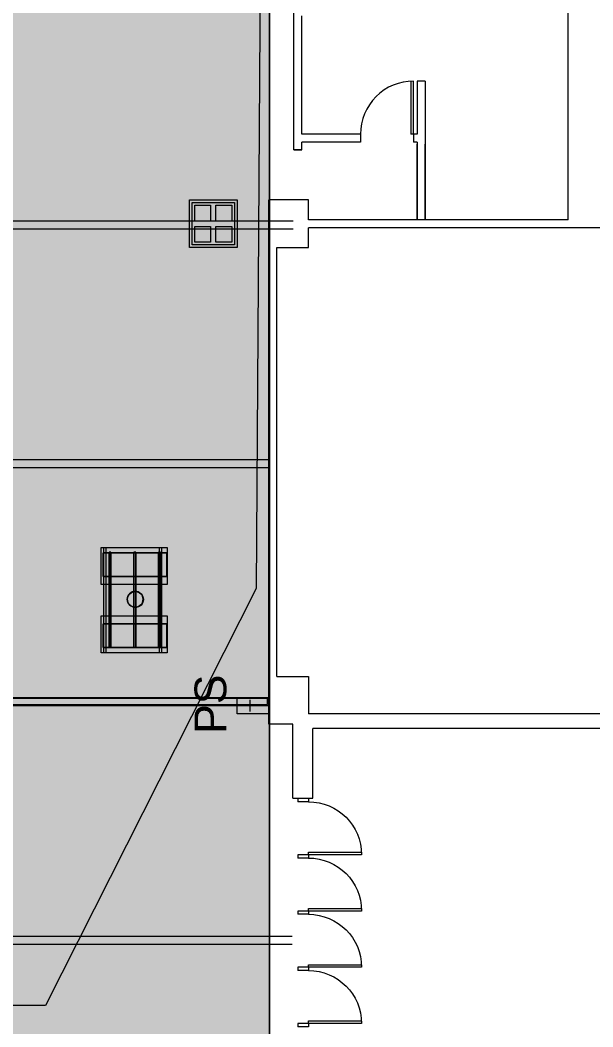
# Model space of a CAD drawing. Header units: inches. Extents: x -10671 to 1761, y -674 to 7170.
# Drawn here: x -221 to 211, y 132 to 892 of the extents above; entities that cross this region are included whole.
import ezdxf

# ---------------------------------------------------------------- set-up
doc = ezdxf.new("R2010")
doc.units = ezdxf.units.IN
doc.header["$LTSCALE"] = 19.2
doc.header["$MEASUREMENT"] = 0
for name, color, linetype, lineweight in [('DWG-0', 7, 'Continuous', 18), ('Venue-Ceiling-Lights', 7, 'Continuous', 5), ('Venue-Ceiling-Lights Circuits', 7, 'Continuous', 5), ('Venue-Floor Pockets', 7, 'Continuous', 5), ('Venue-Walls and Doors', 7, 'Continuous', 5)]:
    doc.layers.add(name, color=color, linetype=linetype, lineweight=lineweight)
for name, color, linetype, lineweight, true_color in [('DWG-bldg-utility box', 3, 'Continuous', 18, 0x00ff00), ('PDF', 6, 'Continuous', 5, 0xff00ff), ('Venue-Ceiling-Obstructions', 7, 'Continuous', 5, 0xdd0000), ('Venue-Fire Apparatus and Text', 1, 'Continuous', 5, 0xff0000), ('Venue-NO HANG ZONE', 7, 'Continuous', 15, 0xdd0000), ('Venue-Rigging Steel-High', 7, 'Continuous', 5, 0x800000)]:
    doc.layers.add(name, color=color, linetype=linetype, lineweight=lineweight, true_color=true_color)
doc.styles.add('Arial', font='Arial')

# ---------------------------------------------------------------- blocks, each defined once
blk = doc.blocks.new('A-xp01$0$AD03A')
at = {"layer": 'DWG-0'}
for p, q in [((0, 1), (0, 0)), ((0.049, 0), (0.049, 0.999)), ((0, 0), (0.049, 0))]:
    blk.add_line(p, q, dxfattribs=at)
blk.add_arc((0, 0), 1, 0, 90, dxfattribs=at)
blk = doc.blocks.new('A-xp01$0$AD05A')
at = {"layer": 'DWG-0'}
for p, q in [((0, 0), (0.049, 0)), ((0, 0), (0, -1)), ((0.049, -0.999), (0.049, 0))]:
    blk.add_line(p, q, dxfattribs=at)
blk.add_arc((0, 0), 1, 270, 0, dxfattribs=at)
blk = doc.blocks.new('FLOORBOX')
at = {"layer": 'Venue-Floor Pockets', "linetype": 'Continuous', "lineweight": 0, "true_color": 0xaaaaaa}
blk.add_hatch(color=253, dxfattribs=at).paths.add_polyline_path([(-18, 18), (18, 18), (18, -18), (-18, -18)])
at = {"layer": 'Venue-Floor Pockets', "linetype": 'Continuous', "lineweight": 0, "true_color": 0xbbbbbb}
blk.add_hatch(color=9, dxfattribs=at).paths.add_polyline_path([(-16, 16), (16, 16), (16, -16), (-16, -16)])
at = {"layer": 'Venue-Floor Pockets', "linetype": 'Continuous', "lineweight": 0, "true_color": 0xdddddd}
for points in [[(-14, 14), (-2, 14), (-2, 2), (-14, 2)], [(2, 14), (14, 14), (14, 2), (2, 2)], [(-14, -2), (-2, -2), (-2, -14), (-14, -14)], [(2, -2), (14, -2), (14, -14), (2, -14)]]:
    blk.add_hatch(color=254, dxfattribs=at).paths.add_polyline_path(points)
at = {"layer": 'Venue-Floor Pockets', "color": 7, "linetype": 'Continuous', "lineweight": 5, "flags": 128}
for points in [[(-18, 18), (18, 18), (18, -18), (-18, -18)], [(-16, 16), (16, 16), (16, -16), (-16, -16)], [(-14, 14), (-2, 14), (-2, 2), (-14, 2)], [(2, 14), (14, 14), (14, 2), (2, 2)], [(-14, -2), (-2, -2), (-2, -14), (-14, -14)], [(2, -2), (14, -2), (14, -14), (2, -14)]]:
    blk.add_lwpolyline(points, close=True, dxfattribs=at)
blk = doc.blocks.new('No Hang Zone H_1 (2D)')
at = {"layer": 'Venue-NO HANG ZONE', "linetype": 'Continuous', "lineweight": 0}
blk.add_hatch(color=7, dxfattribs=at).paths.add_polyline_path([(-1245.0112, 1241.49465), (-1245.0112, -1241.49465), (1245.0112, -1241.49465), (1245.0112, -914.50545), (-985.5915, -914.50545), (-985.5915, 1241.49465)])
at = {"layer": 'Venue-NO HANG ZONE', "flags": 128}
blk.add_lwpolyline([(-1245.0112, 1241.49465), (-1245.0112, -1241.49465), (1245.0112, -1241.49465), (1245.0112, -914.50545), (-985.5915, -914.50545), (-985.5915, 1241.49465)], close=True, dxfattribs=at)
blk = doc.blocks.new('Group-2493-1')
at = {"layer": 'PDF'}
for points, invisible_edges in [([(-140.12, 455.87, 10), (-139.78, 457, 10), (-138.48, 458.94, 10), (-140.12, 455.87, 10)], 14), ([(-139.78, 452.4, 10), (-140.12, 455.87, 10), (-138.48, 458.94, 10), (-139.78, 452.4, 10)], 15), ([(-139.78, 457), (-140.12, 455.87), (-140.12, 453.53), (-139.78, 457)], 14), ([(-139.78, 457), (-140.12, 453.53), (-138.48, 450.46), (-139.78, 457)], 15), ([(-135.41, 460.59), (-138.48, 458.94), (-139.78, 457), (-135.41, 460.59)], 15), ([(-135.41, 460.59), (-139.78, 457), (-138.48, 450.46), (-135.41, 460.59)], 15), ([(-139.78, 457, 10), (-139.22, 458.03, 10), (-138.48, 458.94, 10), (-139.78, 457, 10)], 12), ([(-135.41, 448.82, 10), (-139.78, 452.4, 10), (-138.48, 458.94, 10), (-135.41, 448.82, 10)], 15), ([(-138.48, 458.94), (-139.22, 458.03), (-139.78, 457), (-138.48, 458.94)], 12), ([(-138.48, 458.94, 10), (-137.57, 459.69, 10), (-135.41, 460.59, 10), (-138.48, 458.94, 10)], 14), ([(-138.48, 458.94, 10), (-135.41, 460.59, 10), (-133.07, 460.59, 10), (-138.48, 458.94, 10)], 15), ([(-138.48, 458.94, 10), (-133.07, 460.59, 10), (-129.99, 458.94, 10), (-138.48, 458.94, 10)], 15), ([(-135.41, 460.59), (-137.57, 459.69), (-138.48, 458.94), (-135.41, 460.59)], 13), ([(-135.41, 460.59), (-138.48, 450.46), (-129.99, 450.46), (-135.41, 460.59)], 15), ([(-135.41, 448.82, 10), (-138.48, 458.94, 10), (-129.99, 458.94, 10), (-135.41, 448.82, 10)], 15), ([(-137.57, 459.69, 10), (-136.53, 460.24, 10), (-135.41, 460.59, 10), (-137.57, 459.69, 10)], 12), ([(-135.41, 460.59), (-136.53, 460.24), (-137.57, 459.69), (-135.41, 460.59)], 12), ([(-135.41, 460.59, 10), (-134.24, 460.7, 10), (-133.07, 460.59, 10), (-135.41, 460.59, 10)], 12), ([(-133.07, 460.59), (-134.24, 460.7), (-135.41, 460.59), (-133.07, 460.59)], 12), ([(-128.69, 457), (-133.07, 460.59), (-135.41, 460.59), (-128.69, 457)], 15), ([(-129.99, 450.46), (-128.69, 457), (-135.41, 460.59), (-129.99, 450.46)], 15), ([(-129.99, 458.94, 10), (-128.69, 452.4, 10), (-135.41, 448.82, 10), (-129.99, 458.94, 10)], 15), ([(-133.07, 460.59, 10), (-131.94, 460.24, 10), (-130.9, 459.69, 10), (-133.07, 460.59, 10)], 12), ([(-133.07, 460.59, 10), (-130.9, 459.69, 10), (-129.99, 458.94, 10), (-133.07, 460.59, 10)], 13), ([(-130.9, 459.69), (-131.94, 460.24), (-133.07, 460.59), (-130.9, 459.69)], 12), ([(-129.99, 458.94), (-130.9, 459.69), (-133.07, 460.59), (-129.99, 458.94)], 14), ([(-128.69, 457), (-129.99, 458.94), (-133.07, 460.59), (-128.69, 457)], 15), ([(-129.99, 458.94, 10), (-129.25, 458.03, 10), (-128.69, 457, 10), (-129.99, 458.94, 10)], 12), ([(-129.99, 458.94, 10), (-128.69, 457, 10), (-128.35, 455.87, 10), (-129.99, 458.94, 10)], 13), ([(-129.99, 458.94, 10), (-128.35, 455.87, 10), (-128.69, 452.4, 10), (-129.99, 458.94, 10)], 15), ([(-128.69, 457), (-129.25, 458.03), (-129.99, 458.94), (-128.69, 457)], 12), ([(-129.99, 450.46), (-128.35, 453.53), (-128.69, 457), (-129.99, 450.46)], 15), ([(-128.35, 453.53), (-128.35, 455.87), (-128.69, 457), (-128.35, 453.53)], 13), ([(-140.12, 453.53, 10), (-140.24, 454.7, 10), (-140.12, 455.87, 10), (-140.12, 453.53, 10)], 12), ([(-140.12, 455.87), (-140.24, 454.7), (-140.12, 453.53), (-140.12, 455.87)], 12), ([(-139.78, 452.4, 10), (-140.12, 453.53, 10), (-140.12, 455.87, 10), (-139.78, 452.4, 10)], 14), ([(-140.12, 453.53), (-139.78, 452.4), (-138.48, 450.46), (-140.12, 453.53)], 14), ([(-138.48, 450.46, 10), (-139.22, 451.37, 10), (-139.78, 452.4, 10), (-138.48, 450.46, 10)], 12), ([(-135.41, 448.82, 10), (-138.48, 450.46, 10), (-139.78, 452.4, 10), (-135.41, 448.82, 10)], 15), ([(-139.78, 452.4), (-139.22, 451.37), (-138.48, 450.46), (-139.78, 452.4)], 12), ([(-135.41, 448.82, 10), (-137.57, 449.71, 10), (-138.48, 450.46, 10), (-135.41, 448.82, 10)], 13), ([(-138.48, 450.46), (-137.57, 449.71), (-135.41, 448.82), (-138.48, 450.46)], 14), ([(-138.48, 450.46), (-135.41, 448.82), (-133.07, 448.82), (-138.48, 450.46)], 15), ([(-138.48, 450.46), (-133.07, 448.82), (-129.99, 450.46), (-138.48, 450.46)], 15), ([(-135.41, 448.82, 10), (-136.53, 449.16, 10), (-137.57, 449.71, 10), (-135.41, 448.82, 10)], 12), ([(-137.57, 449.71), (-136.53, 449.16), (-135.41, 448.82), (-137.57, 449.71)], 12), ([(-128.69, 452.4, 10), (-133.07, 448.82, 10), (-135.41, 448.82, 10), (-128.69, 452.4, 10)], 15), ([(-133.07, 448.82, 10), (-134.24, 448.7, 10), (-135.41, 448.82, 10), (-133.07, 448.82, 10)], 12), ([(-135.41, 448.82), (-134.24, 448.7), (-133.07, 448.82), (-135.41, 448.82)], 12), ([(-128.69, 452.4, 10), (-129.99, 450.46, 10), (-133.07, 448.82, 10), (-128.69, 452.4, 10)], 15), ([(-129.99, 450.46, 10), (-130.9, 449.71, 10), (-133.07, 448.82, 10), (-129.99, 450.46, 10)], 14), ([(-133.07, 448.82), (-130.9, 449.71), (-129.99, 450.46), (-133.07, 448.82)], 13), ([(-130.9, 449.71, 10), (-131.94, 449.16, 10), (-133.07, 448.82, 10), (-130.9, 449.71, 10)], 12), ([(-133.07, 448.82), (-131.94, 449.16), (-130.9, 449.71), (-133.07, 448.82)], 12), ([(-129.99, 450.46), (-128.69, 452.4), (-128.35, 453.53), (-129.99, 450.46)], 13), ([(-128.69, 452.4, 10), (-129.25, 451.37, 10), (-129.99, 450.46, 10), (-128.69, 452.4, 10)], 12), ([(-129.99, 450.46), (-129.25, 451.37), (-128.69, 452.4), (-129.99, 450.46)], 12), ([(-128.35, 455.87, 10), (-128.35, 453.53, 10), (-128.69, 452.4, 10), (-128.35, 455.87, 10)], 13), ([(-128.35, 455.87, 10), (-128.24, 454.7, 10), (-128.35, 453.53, 10), (-128.35, 455.87, 10)], 12), ([(-128.35, 453.53), (-128.24, 454.7), (-128.35, 455.87), (-128.35, 453.53)], 12)]:
    blk.add_3dface(points, dxfattribs=dict(at, invisible_edges=invisible_edges))
for points in [[(-140.12, 455.87), (-140.12, 455.87, 10), (-139.78, 457, 10), (-139.78, 457)], [(-139.78, 457), (-139.78, 457, 10), (-139.22, 458.03, 10), (-139.22, 458.03)], [(-139.22, 458.03), (-139.22, 458.03, 10), (-138.48, 458.94, 10), (-138.48, 458.94)], [(-138.48, 458.94), (-138.48, 458.94, 10), (-137.57, 459.69, 10), (-137.57, 459.69)], [(-137.57, 459.69), (-137.57, 459.69, 10), (-136.53, 460.24, 10), (-136.53, 460.24)], [(-136.53, 460.24), (-136.53, 460.24, 10), (-135.41, 460.59, 10), (-135.41, 460.59)], [(-135.41, 460.59), (-135.41, 460.59, 10), (-134.24, 460.7, 10), (-134.24, 460.7)], [(-134.24, 460.7), (-134.24, 460.7, 10), (-133.07, 460.59, 10), (-133.07, 460.59)], [(-133.07, 460.59), (-133.07, 460.59, 10), (-131.94, 460.24, 10), (-131.94, 460.24)], [(-131.94, 460.24), (-131.94, 460.24, 10), (-130.9, 459.69, 10), (-130.9, 459.69)], [(-130.9, 459.69), (-130.9, 459.69, 10), (-129.99, 458.94, 10), (-129.99, 458.94)], [(-129.99, 458.94), (-129.99, 458.94, 10), (-129.25, 458.03, 10), (-129.25, 458.03)], [(-129.25, 458.03), (-129.25, 458.03, 10), (-128.69, 457, 10), (-128.69, 457)], [(-128.69, 457), (-128.69, 457, 10), (-128.35, 455.87, 10), (-128.35, 455.87)], [(-140.24, 454.7), (-140.24, 454.7, 10), (-140.12, 455.87, 10), (-140.12, 455.87)], [(-140.12, 453.53), (-140.12, 453.53, 10), (-140.24, 454.7, 10), (-140.24, 454.7)], [(-139.78, 452.4), (-139.78, 452.4, 10), (-140.12, 453.53, 10), (-140.12, 453.53)], [(-139.22, 451.37), (-139.22, 451.37, 10), (-139.78, 452.4, 10), (-139.78, 452.4)], [(-138.48, 450.46), (-138.48, 450.46, 10), (-139.22, 451.37, 10), (-139.22, 451.37)], [(-137.57, 449.71), (-137.57, 449.71, 10), (-138.48, 450.46, 10), (-138.48, 450.46)], [(-136.53, 449.16), (-136.53, 449.16, 10), (-137.57, 449.71, 10), (-137.57, 449.71)], [(-135.41, 448.82), (-135.41, 448.82, 10), (-136.53, 449.16, 10), (-136.53, 449.16)], [(-134.24, 448.7), (-134.24, 448.7, 10), (-135.41, 448.82, 10), (-135.41, 448.82)], [(-133.07, 448.82), (-133.07, 448.82, 10), (-134.24, 448.7, 10), (-134.24, 448.7)], [(-131.94, 449.16), (-131.94, 449.16, 10), (-133.07, 448.82, 10), (-133.07, 448.82)], [(-130.9, 449.71), (-130.9, 449.71, 10), (-131.94, 449.16, 10), (-131.94, 449.16)], [(-129.99, 450.46), (-129.99, 450.46, 10), (-130.9, 449.71, 10), (-130.9, 449.71)], [(-129.25, 451.37), (-129.25, 451.37, 10), (-129.99, 450.46, 10), (-129.99, 450.46)], [(-128.69, 452.4), (-128.69, 452.4, 10), (-129.25, 451.37, 10), (-129.25, 451.37)], [(-128.35, 453.53), (-128.35, 453.53, 10), (-128.69, 452.4, 10), (-128.69, 452.4)], [(-128.35, 455.87), (-128.35, 455.87, 10), (-128.24, 454.7, 10), (-128.24, 454.7)], [(-128.24, 454.7), (-128.24, 454.7, 10), (-128.35, 453.53, 10), (-128.35, 453.53)]]:
    blk.add_3dface(points, dxfattribs=at)
blk = doc.blocks.new('Group-2494-1')
at = {"layer": 'PDF'}
for points in [[(-158.36, 471.8, 5.91), (-158.36, 471.8, 9.91), (-158.36, 489.8, 9.91), (-158.36, 489.8, 5.91)], [(-158.36, 489.8, 5.91), (-158.36, 489.8, 9.91), (-110.36, 489.8, 9.91), (-110.36, 489.8, 5.91)], [(-158.36, 471.8, 9.91), (-110.36, 471.8, 9.91), (-110.36, 489.8, 9.91), (-158.36, 489.8, 9.91)], [(-158.36, 489.8, 5.91), (-110.36, 489.8, 5.91), (-110.36, 471.8, 5.91), (-158.36, 471.8, 5.91)], [(-110.36, 489.8, 5.91), (-110.36, 489.8, 9.91), (-110.36, 471.8, 9.91), (-110.36, 471.8, 5.91)], [(-110.36, 471.8, 5.91), (-110.36, 471.8, 9.91), (-158.36, 471.8, 9.91), (-158.36, 471.8, 5.91)]]:
    blk.add_3dface(points, dxfattribs=at)
blk = doc.blocks.new('Group-2495-1')
at = {"layer": 'PDF'}
for points in [[(-153.97, 418.2, 9.97), (-153.97, 418.2, 10.97), (-153.97, 490.2, 10.97), (-153.97, 490.2, 9.97)], [(-153.97, 490.2, 9.97), (-153.97, 490.2, 10.97), (-152.47, 490.2, 10.97), (-152.47, 490.2, 9.97)], [(-153.97, 418.2, 10.97), (-152.47, 418.2, 10.97), (-152.47, 490.2, 10.97), (-153.97, 490.2, 10.97)], [(-153.97, 490.2, 9.97), (-152.47, 490.2, 9.97), (-152.47, 418.2, 9.97), (-153.97, 418.2, 9.97)], [(-152.47, 490.2, 9.97), (-152.47, 490.2, 10.97), (-152.47, 418.2, 10.97), (-152.47, 418.2, 9.97)], [(-152.47, 418.2, 9.97), (-152.47, 418.2, 10.97), (-153.97, 418.2, 10.97), (-153.97, 418.2, 9.97)]]:
    blk.add_3dface(points, dxfattribs=at)
blk = doc.blocks.new('Group-2496-1')
at = {"layer": 'PDF'}
for points in [[(-135.15, 418.2, 9.97), (-135.15, 418.2, 10.97), (-135.15, 490.2, 10.97), (-135.15, 490.2, 9.97)], [(-135.15, 490.2, 9.97), (-135.15, 490.2, 10.97), (-133.65, 490.2, 10.97), (-133.65, 490.2, 9.97)], [(-135.15, 418.2, 10.97), (-133.65, 418.2, 10.97), (-133.65, 490.2, 10.97), (-135.15, 490.2, 10.97)], [(-135.15, 490.2, 9.97), (-133.65, 490.2, 9.97), (-133.65, 418.2, 9.97), (-135.15, 418.2, 9.97)], [(-133.65, 490.2, 9.97), (-133.65, 490.2, 10.97), (-133.65, 418.2, 10.97), (-133.65, 418.2, 9.97)], [(-133.65, 418.2, 9.97), (-133.65, 418.2, 10.97), (-135.15, 418.2, 10.97), (-135.15, 418.2, 9.97)]]:
    blk.add_3dface(points, dxfattribs=at)
blk = doc.blocks.new('Group-2497-1')
at = {"layer": 'PDF'}
for points in [[(-116.55, 418.2, 9.97), (-116.55, 418.2, 10.97), (-116.55, 490.2, 10.97), (-116.55, 490.2, 9.97)], [(-116.55, 490.2, 9.97), (-116.55, 490.2, 10.97), (-115.05, 490.2, 10.97), (-115.05, 490.2, 9.97)], [(-116.55, 418.2, 10.97), (-115.05, 418.2, 10.97), (-115.05, 490.2, 10.97), (-116.55, 490.2, 10.97)], [(-116.55, 490.2, 9.97), (-115.05, 490.2, 9.97), (-115.05, 418.2, 9.97), (-116.55, 418.2, 9.97)], [(-115.05, 490.2, 9.97), (-115.05, 490.2, 10.97), (-115.05, 418.2, 10.97), (-115.05, 418.2, 9.97)], [(-115.05, 418.2, 9.97), (-115.05, 418.2, 10.97), (-116.55, 418.2, 10.97), (-116.55, 418.2, 9.97)]]:
    blk.add_3dface(points, dxfattribs=at)
blk = doc.blocks.new('Group-2498-1')
at = {"layer": 'PDF'}
for points in [[(-158.36, 418.17, 5.91), (-158.36, 418.17, 9.91), (-158.36, 436.17, 9.91), (-158.36, 436.17, 5.91)], [(-158.36, 436.17, 5.91), (-158.36, 436.17, 9.91), (-110.36, 436.17, 9.91), (-110.36, 436.17, 5.91)], [(-158.36, 418.17, 9.91), (-110.36, 418.17, 9.91), (-110.36, 436.17, 9.91), (-158.36, 436.17, 9.91)], [(-158.36, 436.17, 5.91), (-110.36, 436.17, 5.91), (-110.36, 418.17, 5.91), (-158.36, 418.17, 5.91)], [(-110.36, 436.17, 5.91), (-110.36, 436.17, 9.91), (-110.36, 418.17, 9.91), (-110.36, 418.17, 5.91)], [(-110.36, 418.17, 5.91), (-110.36, 418.17, 9.91), (-158.36, 418.17, 9.91), (-158.36, 418.17, 5.91)]]:
    blk.add_3dface(points, dxfattribs=at)
blk = doc.blocks.new('Group-2499-1')
at = {"layer": 'PDF'}
for name in ['Group-2494-1', 'Group-2495-1', 'Group-2496-1', 'Group-2497-1', 'Group-2493-1', 'Group-2498-1']:
    blk.add_blockref(name, (0, 0), dxfattribs=at)
blk = doc.blocks.new('Group-2786-1')
at = {"layer": 'Venue-Ceiling-Lights', "color": 7, "linetype": 'Continuous', "lineweight": 5, "flags": 128}
for points in [[(-159.92, 493.85), (-109.92, 493.85), (-109.92, 465.85), (-159.92, 465.85)], [(-157.87, 493.85), (-156.37, 493.85), (-156.37, 414.26), (-157.87, 414.26)], [(-115.77, 493.85), (-114.27, 493.85), (-114.27, 414.26), (-115.77, 414.26)], [(-159.92, 442.26), (-109.92, 442.26), (-109.92, 414.26), (-159.92, 414.26)]]:
    blk.add_lwpolyline(points, close=True, dxfattribs=at)
at = {"layer": 'Venue-Ceiling-Lights', "color": 7, "linetype": 'Continuous', "lineweight": 5}
blk.add_circle((-134, 454.56), 6, dxfattribs=at)

msp = doc.modelspace()

# ---------------------------------------------------------------- hatches: boundary and pattern name
at = {"layer": 'Venue-Ceiling-Obstructions', "linetype": 'Continuous', "lineweight": 0, "true_color": 0xffff00}
msp.add_hatch(color=2, dxfattribs=at).paths.add_polyline_path([(-2535.26, 375.17), (-34.23, 375.35), (-34.23, 379.45), (-2535.24, 379.65)])
at = {"layer": 'Venue-NO HANG ZONE', "linetype": 'Continuous', "lineweight": 0}
msp.add_hatch(color=7, dxfattribs=at).paths.add_polyline_path([(-359.98, 33.25), (-359.98, 2523.27), (-32.99, 2523.27), (-32.99, 33.25)])

# ---------------------------------------------------------------- linework, layer by layer
at = {"layer": 'Venue-Ceiling-Lights Circuits', "color": 7, "linetype": 'Continuous', "lineweight": 5, "flags": 128}
msp.add_lwpolyline([(-42.86, 462.97), (-201.86, 147.97), (-598.43, 147.97), (-601.43, 895.25), (-38.76, 1079.99)], close=True, dxfattribs=at)
at = {"layer": 'Venue-Ceiling-Obstructions', "flags": 128}
msp.add_lwpolyline([(-2535.26, 375.17), (-34.23, 375.35), (-34.23, 379.45), (-2535.24, 379.65)], close=True, dxfattribs=at)
at = {"layer": 'Venue-Fire Apparatus and Text', "color": 1, "linetype": 'Continuous', "true_color": 0xff0000}
for p, q in [((-47.26, 370.08), (-47.26, 378.76)), ((-33.25, 374.22), (-47.26, 374.22))]:
    msp.add_line(p, q, dxfattribs=at)
at = {"layer": 'Venue-Fire Apparatus and Text', "color": 1, "linetype": 'Continuous', "true_color": 0xff0000, "flags": 128}
msp.add_lwpolyline([(-33.25, 368.16), (-57.25, 368.16), (-57.25, 380.16), (-33.25, 380.16)], dxfattribs=at)
at = {"layer": 'Venue-NO HANG ZONE', "flags": 128}
msp.add_lwpolyline([(-359.98, 33.25), (-359.98, 2523.27), (-32.99, 2523.27), (-32.99, 33.25)], close=True, dxfattribs=at)
at = {"layer": 'Venue-Rigging Steel-High'}
for p, q in [((-14.99, 740.26), (-2522.99, 740.26)), ((-14.99, 734.26), (-2522.99, 734.26)), ((-2534.99, 560.26), (-33.36, 560.26)), ((-2534.99, 554.26), (-33.36, 554.26)), ((-32.98, 380.24), (-2523.03, 380.24)), ((-32.98, 374.24), (-2523.03, 374.24)), ((-2534.99, 200.26), (-15.65, 200.26)), ((-2534.99, 194.26), (-15.65, 194.26))]:
    msp.add_line(p, q, dxfattribs=at)
at = {"layer": 'Venue-Walls and Doors'}
for p, q in [((192.75, 741.3), (192.75, 1181.28)), ((-14.26, 794.05), (-14.26, 1080.3)), ((-14.26, 794.05), (-14.26, 1080.3)), ((-8.26, 806.05), (-8.26, 895.3)), ((-8.26, 806.05), (-8.26, 891.3)), ((78.75, 846.05), (78.75, 806.05)), ((84.75, 846.05), (78.75, 846.05)), ((84.75, 846.05), (84.75, 741.3)), ((36, 806.05), (-8.26, 806.05)), ((36, 806.05), (-8.26, 806.05)), ((36, 806.05), (36, 800.05)), ((36, 806.05), (36, 800.05)), ((78.75, 806.05), (76, 806.05)), ((76, 806.05), (76, 800.05)), ((36, 800.05), (-8.26, 800.05)), ((36, 800.05), (-8.26, 800.05)), ((-8.26, 794.05), (-8.26, 800.05)), ((-8.26, 794.05), (-8.26, 800.05)), ((78.75, 800.05), (76, 800.05)), ((78.75, 800.05), (78.75, 741.3)), ((-14.26, 794.05), (-8.26, 794.05)), ((-8.26, 794.05), (-14.26, 794.05)), ((78.75, 741.3), (78.75, 798.3)), ((84.75, 741.3), (84.75, 798.3)), ((192.75, 741.3), (192.75, 798.3)), ((-33.25, 360.31), (-33.25, 756.31)), ((-3.25, 756.31), (-33.25, 756.31)), ((-3.25, 741.3), (-3.25, 756.31)), ((78.75, 741.3), (-3.25, 741.3)), ((78.75, 741.3), (-3.25, 741.3)), ((41.75, 741.3), (-3.25, 741.3)), ((181.25, 741.3), (73.25, 741.3)), ((192.75, 741.3), (84.75, 741.3)), ((324.74, 735.3), (-3.25, 735.3)), ((324.74, 735.3), (-3.25, 735.3)), ((41.75, 735.3), (-3.25, 735.3)), ((-3.25, 720.31), (-3.25, 735.3)), ((-33.25, 396.3), (-33.25, 720.3)), ((-27.25, 720.3), (-3.25, 720.31)), ((-27.25, 396.3), (-27.25, 720.3)), ((-27.25, 396.3), (-27.25, 720.3)), ((-27.25, 396.3), (-3.25, 396.31)), ((-3.25, 396.31), (-3.25, 368.3)), ((325.74, 368.3), (-3.25, 368.3)), ((41.75, 368.3), (-3.25, 368.3)), ((-15.25, 360.3), (-33.25, 360.3)), ((-15.25, 304.54), (-15.25, 360.3)), ((-15.25, 304.54), (-15.25, 360.3)), ((344.99, 357.05), (0, 357.05)), ((0, 304.54), (0, 357.05)), ((0, 304.54), (0, 357.05)), ((41.75, 357.05), (0, 357.05)), ((-15.25, 304.54), (0, 304.54)), ((-15.25, 304.54), (0, 304.54)), ((-11.25, 304.54), (-11.25, 301.79)), ((-11.25, 304.54), (-11.25, 301.79)), ((-3.25, 304.54), (-3.25, 301.79)), ((-3.25, 304.54), (-3.25, 301.79)), ((-3.25, 301.79), (-11.25, 301.79)), ((-3.25, 301.79), (-11.25, 301.79)), ((-3.25, 261.79), (-11.25, 261.79)), ((-3.25, 261.79), (-11.25, 261.79)), ((-11.25, 261.79), (-11.25, 259.29)), ((-11.25, 261.79), (-11.25, 259.29)), ((-3.25, 259.29), (-11.25, 259.29)), ((-3.25, 259.29), (-11.25, 259.29)), ((-3.25, 261.79), (-3.25, 259.29)), ((-3.25, 261.79), (-3.25, 259.29)), ((-3.25, 219.29), (-11.25, 219.29)), ((-3.25, 219.29), (-11.25, 219.29)), ((-11.25, 219.29), (-11.25, 216.79)), ((-11.25, 219.29), (-11.25, 216.79)), ((-3.25, 216.79), (-11.25, 216.79)), ((-3.25, 216.79), (-11.25, 216.79)), ((-3.25, 219.29), (-3.25, 216.79)), ((-3.25, 219.29), (-3.25, 216.79)), ((-3.25, 176.79), (-11.25, 176.79)), ((-3.25, 176.79), (-11.25, 176.79)), ((-11.25, 176.79), (-11.25, 174.29)), ((-11.25, 176.79), (-11.25, 174.29)), ((-3.25, 176.79), (-3.25, 174.29)), ((-3.25, 176.79), (-3.25, 174.29)), ((-3.25, 174.29), (-11.25, 174.29)), ((-3.25, 174.29), (-11.25, 174.29)), ((-3.25, 134.29), (-11.25, 134.29)), ((-3.25, 134.29), (-11.25, 134.29)), ((-11.25, 134.29), (-11.25, 131.79)), ((-11.25, 134.29), (-11.25, 131.79)), ((-3.25, 131.79), (-11.25, 131.79)), ((-3.25, 131.79), (-11.25, 131.79)), ((-3.25, 134.29), (-3.25, 131.79)), ((-3.25, 134.29), (-3.25, 131.79))]:
    msp.add_line(p, q, dxfattribs=at)

# ---------------------------------------------------------------- block references
at = {"layer": 'DWG-bldg-utility box', "rotation": 90}
msp.add_blockref('FLOORBOX', (-75.26, 738.29), dxfattribs=at)
at = {"layer": 'PDF'}
msp.add_blockref('Group-2499-1', (0, 0), dxfattribs=at)
at = {"layer": 'Venue-Ceiling-Lights', "color": 7}
msp.add_blockref('Group-2786-1', (0, 0), dxfattribs=at)
at = {"layer": 'Venue-NO HANG ZONE', "rotation": 90}
msp.add_blockref('No Hang Zone H_1 (2D)', (-1274.03, 1278.81), dxfattribs=at)
at = {"layer": 'Venue-Walls and Doors', "xscale": 40, "yscale": 40, "zscale": 40, "rotation": 180}
msp.add_blockref('A-xp01$0$AD05A', (76, 806.05), dxfattribs=at)
at = {"layer": 'Venue-Walls and Doors', "xscale": -40, "yscale": 40, "rotation": 270}
for p in [(-3.25, 261.79), (-3.25, 261.79), (-3.25, 219.29), (-3.25, 219.29), (-3.25, 176.79), (-3.25, 176.79), (-3.25, 134.29), (-3.25, 134.29)]:
    msp.add_blockref('A-xp01$0$AD03A', p, dxfattribs=at)

# ---------------------------------------------------------------- texts
at = {"layer": 'Venue-Fire Apparatus and Text', "insert": (-77.19, 375.47), "char_height": 24, "attachment_point": 5, "rotation": 90, "line_spacing_factor": 0.970891, "style": 'Arial'}
msp.add_mtext('PS', dxfattribs=at)

doc.saveas('drawing.dxf')
